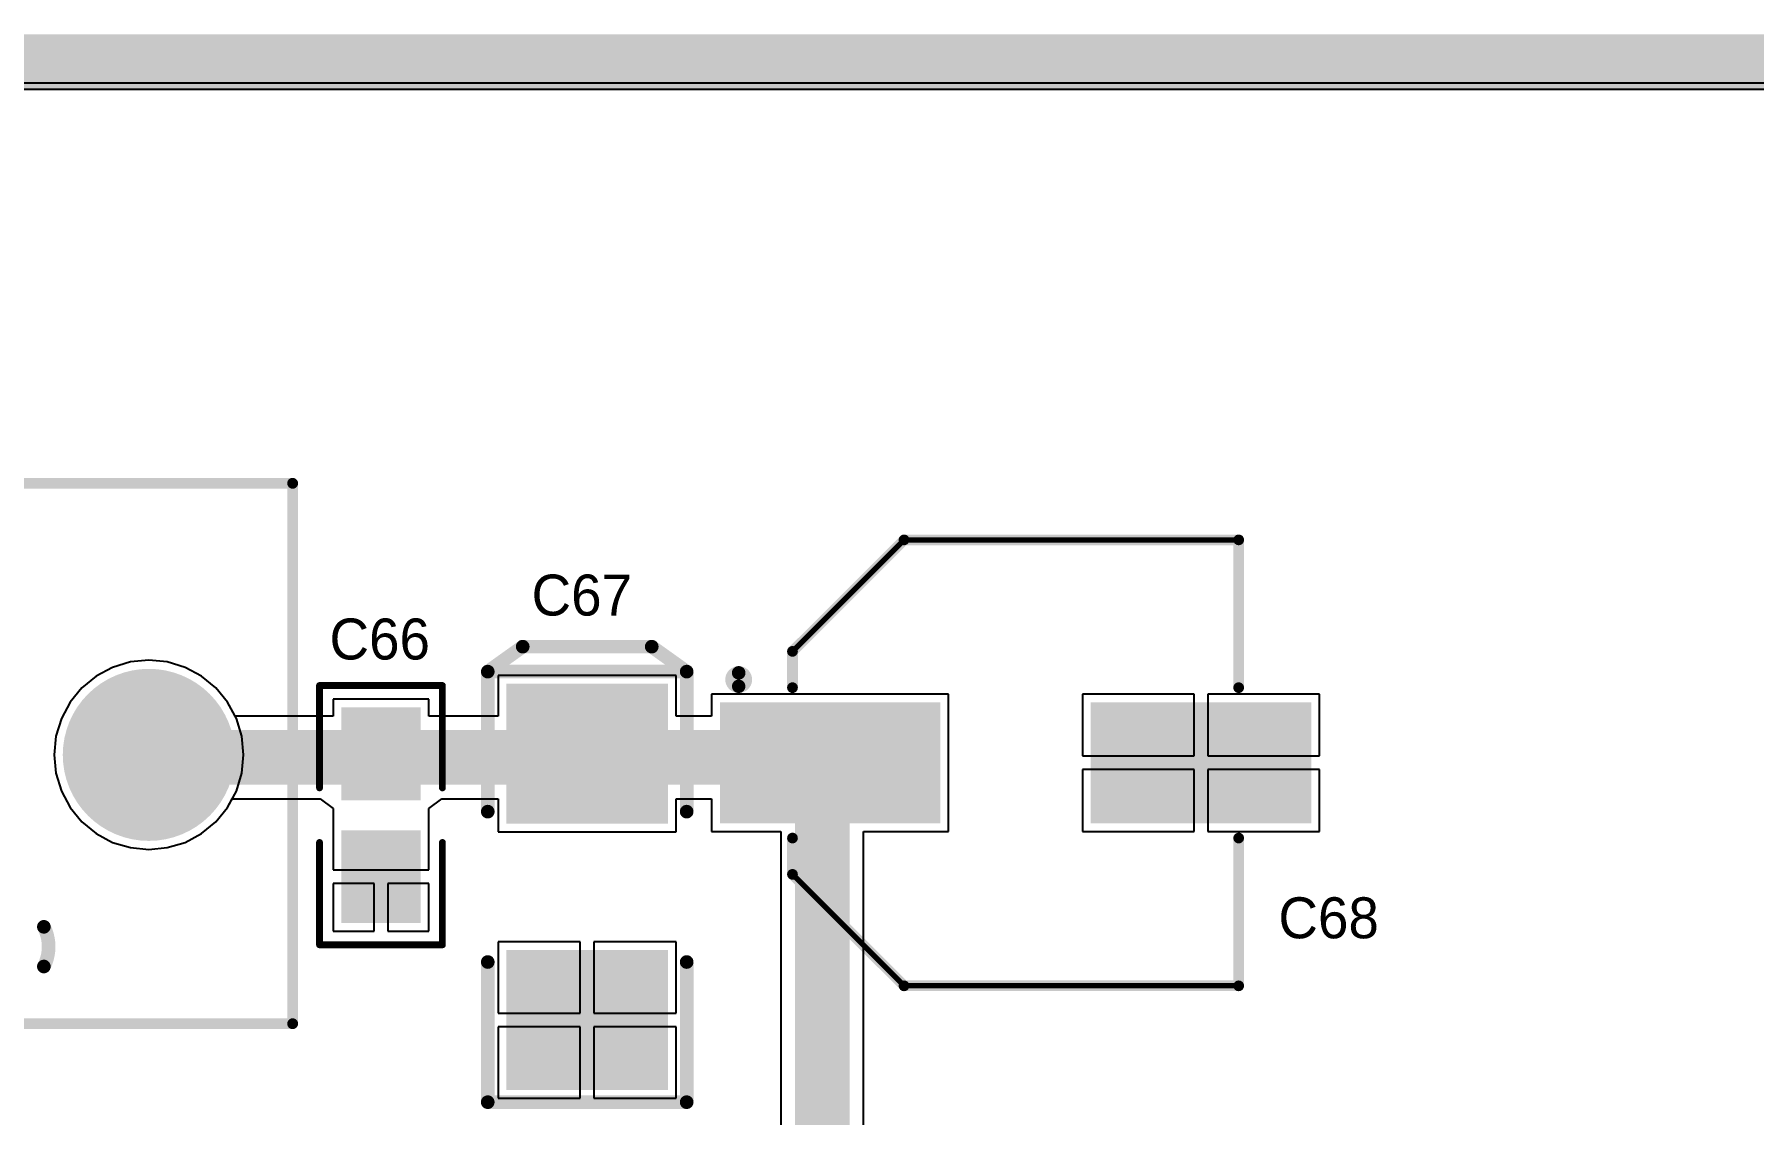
# Model space of a CAD drawing. Header units: millimetres. Extents: x 6.83 to 16.18, y 4.59 to 12.3.
# Drawn here: x 9.835 to 11.094, y 11.506 to 12.298 of the extents above; entities that cross this region are included whole.
import ezdxf

# ---------------------------------------------------------------- set-up
doc = ezdxf.new("R2010")
doc.units = ezdxf.units.MM
doc.header["$MEASUREMENT"] = 0
for name, color, linetype in [('BottomLayer', 5, 'Continuous'), ('BottomSolder', 6, 'Continuous'), ('InternalPlane1', 76, 'Continuous'), ('InternalPlane2', 16, 'Continuous'), ('KeepOutLayer', 6, 'Continuous'), ('Mechanical1', 6, 'Continuous'), ('MultiLayer', 9, 'Continuous'), ('PadHoleLayer', 156, 'Continuous'), ('TopLayer', 1, 'Continuous'), ('TopOverlay', 2, 'Continuous'), ('TopPaste', 8, 'Continuous'), ('TopSolder', 216, 'Continuous')]:
    doc.layers.add(name, color=color, linetype=linetype)

# ---------------------------------------------------------------- blocks, each defined once
blk = doc.blocks.new('6032_____10')
at = {"layer": 'TopLayer'}
for points in [[(-0.0481, 0.0535), (-0.1426, 0.0535), (-0.0481, -0.0567), (-0.1426, -0.0567)], [(0.1472, 0.0535), (0.0527, 0.0535), (0.1472, -0.0567), (0.0527, -0.0567)]]:
    blk.add_solid(points, dxfattribs=at)
at = {"layer": 'TopOverlay', "const_width": 0.01}
for points in [[(-0.1555, 0.0712), (-0.1555, -0.0745)], [(-0.1555, 0.0712), (-0.0528, 0.0712)], [(0.0574, 0.0712), (0.16, 0.0712)], [(0.16, 0.0712), (0.16, -0.0745)], [(0.16, 0.0712), (0.1783, 0.0456)], [(0.1783, 0.0456), (0.1783, -0.0489)], [(0.1783, -0.0489), (0.16, -0.0745)], [(-0.1555, -0.0745), (-0.0528, -0.0745)], [(0.0574, -0.0745), (0.16, -0.0745)]]:
    blk.add_lwpolyline(points, dxfattribs=at)
at = {"layer": 'TopOverlay', "const_width": 0.005}
for points in [[(-0.158, 0.0712, 1), (-0.153, 0.0712, 1)], [(-0.158, 0.0712, 1), (-0.153, 0.0712, 1)], [(-0.0553, 0.0712, 1), (-0.0503, 0.0712, 1)], [(0.0549, 0.0712, 1), (0.0599, 0.0712, 1)], [(0.1575, 0.0712, 1), (0.1625, 0.0712, 1)], [(0.1575, 0.0712, 1), (0.1625, 0.0712, 1)], [(0.1575, 0.0712, 1), (0.1625, 0.0712, 1)], [(0.1758, 0.0456, 1), (0.1808, 0.0456, 1)], [(0.1758, 0.0456, 1), (0.1808, 0.0456, 1)], [(0.1758, -0.0489, 1), (0.1808, -0.0489, 1)], [(0.1758, -0.0489, 1), (0.1808, -0.0489, 1)], [(-0.158, -0.0745, 1), (-0.153, -0.0745, 1)], [(-0.158, -0.0745, 1), (-0.153, -0.0745, 1)], [(-0.0553, -0.0745, 1), (-0.0503, -0.0745, 1)], [(0.0549, -0.0745, 1), (0.0599, -0.0745, 1)], [(0.1575, -0.0745, 1), (0.1625, -0.0745, 1)], [(0.1575, -0.0745, 1), (0.1625, -0.0745, 1)], [(0.1575, -0.0745, 1), (0.1625, -0.0745, 1)]]:
    blk.add_lwpolyline(points, format="xyb", close=True, dxfattribs=at)
at = {"layer": 'TopPaste'}
for points in [[(-0.0481, 0.0535), (-0.1426, 0.0535), (-0.0481, -0.0567), (-0.1426, -0.0567)], [(0.1472, 0.0535), (0.0527, 0.0535), (0.1472, -0.0567), (0.0527, -0.0567)]]:
    blk.add_solid(points, dxfattribs=at)
at = {"layer": 'TopSolder'}
for points in [[(-0.0441, 0.0575), (-0.1466, 0.0575), (-0.0441, -0.0607), (-0.1466, -0.0607)], [(0.1512, 0.0575), (0.0487, 0.0575), (0.1512, -0.0607), (0.0487, -0.0607)]]:
    blk.add_solid(points, dxfattribs=at)
blk = doc.blocks.new('PWR_3T_87')
at = {"layer": 'BottomLayer', "const_width": 0.0591}
for points in [[(-0.0295, -0.1969, 1), (0.0295, -0.1969, 1)], [(-0.0295, -0.3937, 1), (0.0295, -0.3937, 1)]]:
    blk.add_lwpolyline(points, format="xyb", close=True, dxfattribs=at)
at = {"layer": 'BottomLayer'}
blk.add_solid([(-0.0591, -0.0591), (0.0591, -0.0591), (-0.0591, 0.0591), (0.0591, 0.0591)], dxfattribs=at)
at = {"layer": 'BottomSolder', "const_width": 0.0631}
for points in [[(-0.0315, -0.1969, 1), (0.0315, -0.1969, 1)], [(-0.0315, -0.3937, 1), (0.0315, -0.3937, 1)]]:
    blk.add_lwpolyline(points, format="xyb", close=True, dxfattribs=at)
at = {"layer": 'BottomSolder'}
blk.add_solid([(-0.0631, -0.0631), (0.0631, -0.0631), (-0.0631, 0.0631), (0.0631, 0.0631)], dxfattribs=at)
at = {"layer": 'InternalPlane1'}
for points, const_width in [([(-0.0257, 0, 1), (0.0257, 0, 1)], 0.0515), ([(-0.0341, -0.15, 1), (-0.0291, -0.15, 1)], 0.005), ([(0.0291, -0.15, 1), (0.0341, -0.15, 1)], 0.005), ([(-0.0493, -0.1653, 1), (-0.0443, -0.1653, 1)], 0.005), ([(0.0443, -0.1653, 1), (0.0493, -0.1653, 1)], 0.005), ([(-0.0493, -0.2284, 1), (-0.0443, -0.2284, 1)], 0.005), ([(0.0443, -0.2284, 1), (0.0493, -0.2284, 1)], 0.005), ([(-0.0341, -0.2437, 1), (-0.0291, -0.2437, 1)], 0.005), ([(0.0291, -0.2437, 1), (0.0341, -0.2437, 1)], 0.005), ([(-0.0257, -0.3937, 1), (0.0257, -0.3937, 1)], 0.0515)]:
    blk.add_lwpolyline(points, format="xyb", close=True, dxfattribs=dict(at, const_width=const_width))
at = {"layer": 'InternalPlane1', "const_width": 0.01}
for points in [[(-0.0316, -0.15, -0.305731), (0.0316, -0.15)], [(-0.0468, -0.2284, -0.305731), (-0.0468, -0.1653)], [(0.0468, -0.1653, -0.305731), (0.0468, -0.2284)], [(0.0316, -0.2437, -0.305731), (-0.0316, -0.2437)]]:
    blk.add_lwpolyline(points, format="xyb", dxfattribs=at)
at = {"layer": 'InternalPlane2'}
for points, const_width in [([(-0.0257, 0, 1), (0.0257, 0, 1)], 0.0515), ([(-0.0341, -0.15, 1), (-0.0291, -0.15, 1)], 0.005), ([(0.0291, -0.15, 1), (0.0341, -0.15, 1)], 0.005), ([(-0.0493, -0.1653, 1), (-0.0443, -0.1653, 1)], 0.005), ([(0.0443, -0.1653, 1), (0.0493, -0.1653, 1)], 0.005), ([(-0.0493, -0.2284, 1), (-0.0443, -0.2284, 1)], 0.005), ([(0.0443, -0.2284, 1), (0.0493, -0.2284, 1)], 0.005), ([(-0.0341, -0.2437, 1), (-0.0291, -0.2437, 1)], 0.005), ([(0.0291, -0.2437, 1), (0.0341, -0.2437, 1)], 0.005), ([(-0.0257, -0.3937, 1), (0.0257, -0.3937, 1)], 0.0515)]:
    blk.add_lwpolyline(points, format="xyb", close=True, dxfattribs=dict(at, const_width=const_width))
at = {"layer": 'InternalPlane2', "const_width": 0.01}
for points in [[(-0.0316, -0.15, -0.305731), (0.0316, -0.15)], [(-0.0468, -0.2284, -0.305731), (-0.0468, -0.1653)], [(0.0468, -0.1653, -0.305731), (0.0468, -0.2284)], [(0.0316, -0.2437, -0.305731), (-0.0316, -0.2437)]]:
    blk.add_lwpolyline(points, format="xyb", dxfattribs=at)
at = {"layer": 'MultiLayer', "const_width": 0.0591}
for points in [[(-0.0295, -0.1969, 1), (0.0295, -0.1969, 1)], [(-0.0295, -0.3937, 1), (0.0295, -0.3937, 1)]]:
    blk.add_lwpolyline(points, format="xyb", close=True, dxfattribs=at)
at = {"layer": 'MultiLayer'}
blk.add_solid([(-0.0591, -0.0591), (0.0591, -0.0591), (-0.0591, 0.0591), (0.0591, 0.0591)], dxfattribs=at)
at = {"layer": 'PadHoleLayer', "const_width": 0.0315}
for points in [[(-0.0157, 0, 1), (0.0157, 0, 1)], [(-0.0157, -0.1969, 1), (0.0157, -0.1969, 1)], [(-0.0157, -0.3937, 1), (0.0157, -0.3937, 1)]]:
    blk.add_lwpolyline(points, format="xyb", close=True, dxfattribs=at)
at = {"layer": 'TopLayer', "const_width": 0.0591}
for points in [[(-0.0295, -0.1969, 1), (0.0295, -0.1969, 1)], [(-0.0295, -0.3937, 1), (0.0295, -0.3937, 1)]]:
    blk.add_lwpolyline(points, format="xyb", close=True, dxfattribs=at)
at = {"layer": 'TopLayer'}
blk.add_solid([(-0.0591, -0.0591), (0.0591, -0.0591), (-0.0591, 0.0591), (0.0591, 0.0591)], dxfattribs=at)
at = {"layer": 'TopOverlay'}
for p, q in [((0.398, 0.1113), (0.398, 0.1646)), ((-0.0036, 0.158), (-0.0036, 0.1047)), ((0.3714, 0.1379), (0.4247, 0.1379))]:
    blk.add_line(p, q, dxfattribs=at)
at = {"layer": 'TopOverlay', "const_width": 0.00787}
for points in [[(-0.197, 0.13), (0.199, 0.13)], [(-0.197, 0.13), (-0.197, -0.499)], [(0.199, 0.13), (0.199, -0.499)], [(0.132, -0.145), (0.132, -0.245)], [(0.156, -0.16), (0.156, -0.231)], [(0.178, -0.176), (0.178, -0.213)], [(0.076, -0.194), (0.132, -0.194)], [(-0.197, -0.499), (0.199, -0.499)]]:
    blk.add_lwpolyline(points, dxfattribs=at)
at = {"layer": 'TopOverlay', "const_width": 0.00394}
for points in [[(-0.199, 0.13, 1), (-0.195, 0.13, 1)], [(-0.199, 0.13, 1), (-0.195, 0.13, 1)], [(0.197, 0.13, 1), (0.201, 0.13, 1)], [(0.197, 0.13, 1), (0.201, 0.13, 1)], [(0.13, -0.145, 1), (0.134, -0.145, 1)], [(0.154, -0.16, 1), (0.158, -0.16, 1)], [(0.176, -0.176, 1), (0.18, -0.176, 1)], [(0.074, -0.194, 1), (0.078, -0.194, 1)], [(0.13, -0.194, 1), (0.134, -0.194, 1)], [(0.176, -0.213, 1), (0.18, -0.213, 1)], [(0.154, -0.231, 1), (0.158, -0.231, 1)], [(0.13, -0.245, 1), (0.134, -0.245, 1)], [(-0.199, -0.499, 1), (-0.195, -0.499, 1)], [(-0.199, -0.499, 1), (-0.195, -0.499, 1)], [(0.197, -0.499, 1), (0.201, -0.499, 1)], [(0.197, -0.499, 1), (0.201, -0.499, 1)]]:
    blk.add_lwpolyline(points, format="xyb", close=True, dxfattribs=at)
at = {"layer": 'TopSolder', "const_width": 0.0631}
for points in [[(-0.0315, -0.1969, 1), (0.0315, -0.1969, 1)], [(-0.0315, -0.3937, 1), (0.0315, -0.3937, 1)]]:
    blk.add_lwpolyline(points, format="xyb", close=True, dxfattribs=at)
at = {"layer": 'TopSolder'}
blk.add_solid([(-0.0631, -0.0631), (0.0631, -0.0631), (-0.0631, 0.0631), (0.0631, 0.0631)], dxfattribs=at)
blk = doc.blocks.new('________8_10_2_99')
at = {"layer": 'Mechanical1', "const_width": 0.00394}
for points in [[(-0.0817, 0.1631), (-0.1634, 0.0814)], [(-0.0817, 0.1631), (-0.1634, 0.0814)], [(0.0816, 0.1631), (0.1633, 0.0814)], [(0.0816, 0.1631), (0.1633, 0.0814)], [(-0.1634, 0.0814), (-0.1634, -0.1637)], [(-0.1634, 0.0814), (-0.1634, -0.1637)], [(0.1633, 0.0814), (0.1633, -0.1637)], [(0.1633, 0.0814), (0.1633, -0.1637)]]:
    blk.add_lwpolyline(points, dxfattribs=at)
at = {"layer": 'Mechanical1', "const_width": 0.00197}
for points in [[(-0.0827, 0.1631, 1), (-0.0808, 0.1631, 1)], [(-0.0827, 0.1631, 1), (-0.0808, 0.1631, 1)], [(0.0807, 0.1631, 1), (0.0826, 0.1631, 1)], [(0.0807, 0.1631, 1), (0.0826, 0.1631, 1)], [(-0.1644, 0.0814, 1), (-0.1624, 0.0814, 1)], [(-0.1644, 0.0814, 1), (-0.1624, 0.0814, 1)], [(-0.1644, 0.0814, 1), (-0.1624, 0.0814, 1)], [(-0.1644, 0.0814, 1), (-0.1624, 0.0814, 1)], [(0.1624, 0.0814, 1), (0.1643, 0.0814, 1)], [(0.1624, 0.0814, 1), (0.1643, 0.0814, 1)], [(0.1624, 0.0814, 1), (0.1643, 0.0814, 1)], [(0.1624, 0.0814, 1), (0.1643, 0.0814, 1)], [(-0.1644, -0.1637, 1), (-0.1624, -0.1637, 1)], [(-0.1644, -0.1637, 1), (-0.1624, -0.1637, 1)], [(0.1624, -0.1637, 1), (0.1643, -0.1637, 1)], [(0.1624, -0.1637, 1), (0.1643, -0.1637, 1)]]:
    blk.add_lwpolyline(points, format="xyb", close=True, dxfattribs=at)
at = {"layer": 'TopLayer'}
for points in [[(-0.0404, 0.2123), (-0.0404, 0.0588), (0.0403, 0.2123), (0.0403, 0.0588)], [(-0.0404, 0.2123), (-0.0404, 0.0588), (0.0403, 0.2123), (0.0403, 0.0588)], [(-0.0404, -0.0593), (-0.0404, -0.2129), (0.0403, -0.0593), (0.0403, -0.2129)], [(-0.0404, -0.0593), (-0.0404, -0.2129), (0.0403, -0.0593), (0.0403, -0.2129)]]:
    blk.add_solid(points, dxfattribs=at)
at = {"layer": 'TopOverlay'}
for points, const_width in [([(0.0659, 0.2025, 1), (0.0561, 0.2025, 1)], 0.00984), ([(0.0659, 0.2025, 1), (0.0561, 0.2025, 1)], 0.00984), ([(0.0536, 0.2025, 1), (0.0585, 0.2025, 1)], 0.00492), ([(0.0536, 0.2025, 1), (0.0585, 0.2025, 1)], 0.00492), ([(0.0634, 0.2025, 1), (0.0684, 0.2025, 1)], 0.00492), ([(0.0634, 0.2025, 1), (0.0684, 0.2025, 1)], 0.00492), ([(-0.0837, 0.1631, 1), (-0.0798, 0.1631, 1)], 0.00394), ([(-0.0837, 0.1631, 1), (-0.0798, 0.1631, 1)], 0.00394), ([(-0.0837, 0.1631, 1), (-0.0798, 0.1631, 1)], 0.00394), ([(-0.0837, 0.1631, 1), (-0.0798, 0.1631, 1)], 0.00394), ([(-0.0571, 0.1631, 1), (-0.0532, 0.1631, 1)], 0.00394), ([(-0.0571, 0.1631, 1), (-0.0532, 0.1631, 1)], 0.00394), ([(0.0531, 0.1631, 1), (0.057, 0.1631, 1)], 0.00394), ([(0.0531, 0.1631, 1), (0.057, 0.1631, 1)], 0.00394), ([(0.0797, 0.1631, 1), (0.0836, 0.1631, 1)], 0.00394), ([(0.0797, 0.1631, 1), (0.0836, 0.1631, 1)], 0.00394), ([(0.0797, 0.1631, 1), (0.0836, 0.1631, 1)], 0.00394), ([(0.0797, 0.1631, 1), (0.0836, 0.1631, 1)], 0.00394), ([(-0.1654, 0.0814, 1), (-0.1615, 0.0814, 1)], 0.00394), ([(-0.1654, 0.0814, 1), (-0.1615, 0.0814, 1)], 0.00394), ([(-0.1654, 0.0814, 1), (-0.1615, 0.0814, 1)], 0.00394), ([(-0.1654, 0.0814, 1), (-0.1615, 0.0814, 1)], 0.00394), ([(0.1614, 0.0814, 1), (0.1653, 0.0814, 1)], 0.00394), ([(0.1614, 0.0814, 1), (0.1653, 0.0814, 1)], 0.00394), ([(0.1614, 0.0814, 1), (0.1653, 0.0814, 1)], 0.00394), ([(0.1614, 0.0814, 1), (0.1653, 0.0814, 1)], 0.00394), ([(-0.1654, -0.1637, 1), (-0.1615, -0.1637, 1)], 0.00394), ([(-0.1654, -0.1637, 1), (-0.1615, -0.1637, 1)], 0.00394), ([(-0.1654, -0.1637, 1), (-0.1615, -0.1637, 1)], 0.00394), ([(-0.1654, -0.1637, 1), (-0.1615, -0.1637, 1)], 0.00394), ([(-0.0571, -0.1637, 1), (-0.0532, -0.1637, 1)], 0.00394), ([(-0.0571, -0.1637, 1), (-0.0532, -0.1637, 1)], 0.00394), ([(0.0531, -0.1637, 1), (0.057, -0.1637, 1)], 0.00394), ([(0.0531, -0.1637, 1), (0.057, -0.1637, 1)], 0.00394), ([(0.1614, -0.1637, 1), (0.1653, -0.1637, 1)], 0.00394), ([(0.1614, -0.1637, 1), (0.1653, -0.1637, 1)], 0.00394), ([(0.1614, -0.1637, 1), (0.1653, -0.1637, 1)], 0.00394), ([(0.1614, -0.1637, 1), (0.1653, -0.1637, 1)], 0.00394)]:
    blk.add_lwpolyline(points, format="xyb", close=True, dxfattribs=dict(at, const_width=const_width))
at = {"layer": 'TopOverlay', "const_width": 0.00787}
for points in [[(-0.0817, 0.1631), (-0.1634, 0.0814)], [(-0.0817, 0.1631), (-0.1634, 0.0814)], [(-0.0817, 0.1631), (-0.0552, 0.1631)], [(-0.0817, 0.1631), (-0.0552, 0.1631)], [(0.0551, 0.1631), (0.0816, 0.1631)], [(0.0551, 0.1631), (0.0816, 0.1631)], [(0.0816, 0.1631), (0.1633, 0.0814)], [(0.0816, 0.1631), (0.1633, 0.0814)], [(-0.1634, 0.0814), (-0.1634, -0.1637)], [(-0.1634, 0.0814), (-0.1634, -0.1637)], [(0.1633, 0.0814), (0.1633, -0.1637)], [(0.1633, 0.0814), (0.1633, -0.1637)], [(-0.1634, -0.1637), (-0.0552, -0.1637)], [(-0.1634, -0.1637), (-0.0552, -0.1637)], [(0.0551, -0.1637), (0.1633, -0.1637)], [(0.0551, -0.1637), (0.1633, -0.1637)]]:
    blk.add_lwpolyline(points, dxfattribs=at)
at = {"layer": 'TopPaste'}
for points in [[(-0.0404, 0.2123), (-0.0404, 0.0588), (0.0403, 0.2123), (0.0403, 0.0588)], [(-0.0404, 0.2123), (-0.0404, 0.0588), (0.0403, 0.2123), (0.0403, 0.0588)], [(-0.0404, -0.0593), (-0.0404, -0.2129), (0.0403, -0.0593), (0.0403, -0.2129)], [(-0.0404, -0.0593), (-0.0404, -0.2129), (0.0403, -0.0593), (0.0403, -0.2129)]]:
    blk.add_solid(points, dxfattribs=at)
at = {"layer": 'TopSolder'}
for points in [[(-0.0444, 0.2163), (-0.0444, 0.0548), (0.0443, 0.2163), (0.0443, 0.0548)], [(-0.0444, 0.2163), (-0.0444, 0.0548), (0.0443, 0.2163), (0.0443, 0.0548)], [(-0.0444, -0.0553), (-0.0444, -0.2169), (0.0443, -0.0553), (0.0443, -0.2169)], [(-0.0444, -0.0553), (-0.0444, -0.2169), (0.0443, -0.0553), (0.0443, -0.2169)]]:
    blk.add_solid(points, dxfattribs=at)
blk = doc.blocks.new('0805_165')
at = {"layer": 'TopLayer'}
for points in [[(0.03, 0.025), (-0.03, 0.025), (0.03, -0.025), (-0.03, -0.025)], [(0.12, 0.025), (0.06, 0.025), (0.12, -0.025), (0.06, -0.025)]]:
    blk.add_solid(points, dxfattribs=at)
at = {"layer": 'TopOverlay', "const_width": 0.005}
for points in [[(-0.05, 0.045), (0.025, 0.045)], [(-0.05, 0.045), (-0.05, -0.045)], [(0.065, 0.045), (0.14, 0.045)], [(0.14, 0.045), (0.14, -0.045)], [(-0.05, -0.045), (0.025, -0.045)], [(0.065, -0.045), (0.14, -0.045)]]:
    blk.add_lwpolyline(points, dxfattribs=at)
at = {"layer": 'TopOverlay', "const_width": 0.0025}
for points in [[(-0.05125, 0.045, 1), (-0.04875, 0.045, 1)], [(-0.05125, 0.045, 1), (-0.04875, 0.045, 1)], [(0.02375, 0.045, 1), (0.02625, 0.045, 1)], [(0.06375, 0.045, 1), (0.06625, 0.045, 1)], [(0.13875, 0.045, 1), (0.14125, 0.045, 1)], [(0.13875, 0.045, 1), (0.14125, 0.045, 1)], [(-0.05125, -0.045, 1), (-0.04875, -0.045, 1)], [(-0.05125, -0.045, 1), (-0.04875, -0.045, 1)], [(0.02375, -0.045, 1), (0.02625, -0.045, 1)], [(0.06375, -0.045, 1), (0.06625, -0.045, 1)], [(0.13875, -0.045, 1), (0.14125, -0.045, 1)], [(0.13875, -0.045, 1), (0.14125, -0.045, 1)]]:
    blk.add_lwpolyline(points, format="xyb", close=True, dxfattribs=at)
at = {"layer": 'TopPaste'}
for points in [[(0.03, 0.025), (-0.03, 0.025), (0.03, -0.025), (-0.03, -0.025)], [(0.12, 0.025), (0.06, 0.025), (0.12, -0.025), (0.06, -0.025)]]:
    blk.add_solid(points, dxfattribs=at)
at = {"layer": 'TopSolder'}
for points in [[(0.034, 0.029), (-0.034, 0.029), (0.034, -0.029), (-0.034, -0.029)], [(0.124, 0.029), (0.056, 0.029), (0.124, -0.029), (0.056, -0.029)]]:
    blk.add_solid(points, dxfattribs=at)

msp = doc.modelspace()

# ---------------------------------------------------------------- linework, layer by layer
at = {"layer": 'BottomLayer'}
for p, q in [((7.1247, 12.2624), (15.6656, 12.2624)), ((9.9054, 11.8381), (9.8923, 11.8341)), ((9.9189, 11.8394), (9.9054, 11.8381)), ((9.9324, 11.8381), (9.9189, 11.8394)), ((9.9455, 11.8341), (9.9324, 11.8381)), ((9.8804, 11.8277), (9.8698, 11.8191)), ((9.8923, 11.8341), (9.8804, 11.8277)), ((9.9575, 11.8277), (9.9455, 11.8341)), ((9.968, 11.8191), (9.9575, 11.8277)), ((9.8698, 11.8191), (9.8612, 11.8086)), ((9.9766, 11.8086), (9.968, 11.8191)), ((9.8612, 11.8086), (9.8548, 11.7966)), ((9.983, 11.7966), (9.9766, 11.8086)), ((9.8548, 11.7966), (9.8508, 11.7836)), ((9.987, 11.7836), (9.983, 11.7966)), ((9.8508, 11.7836), (9.8495, 11.77)), ((9.9883, 11.77), (9.987, 11.7836)), ((9.8495, 11.77), (9.8508, 11.7565)), ((9.987, 11.7565), (9.9883, 11.77)), ((9.8508, 11.7565), (9.8548, 11.7435)), ((9.983, 11.7435), (9.987, 11.7565)), ((9.8548, 11.7435), (9.8612, 11.7315)), ((9.9766, 11.7315), (9.983, 11.7435)), ((9.8612, 11.7315), (9.8698, 11.721)), ((9.968, 11.721), (9.9766, 11.7315)), ((9.8698, 11.721), (9.8804, 11.7123)), ((9.8804, 11.7123), (9.8923, 11.7059)), ((9.9455, 11.7059), (9.9575, 11.7123)), ((9.9575, 11.7123), (9.968, 11.721)), ((9.8923, 11.7059), (9.9054, 11.702)), ((9.9054, 11.702), (9.9189, 11.7006)), ((9.9189, 11.7006), (9.9324, 11.702)), ((9.9324, 11.702), (9.9455, 11.7059))]:
    msp.add_line(p, q, dxfattribs=at)
at = {"layer": 'InternalPlane1'}
msp.add_line((7.1287, 12.2579), (15.6633, 12.2579), dxfattribs=at)
at = {"layer": 'InternalPlane1', "const_width": 0.04}
msp.add_lwpolyline([(7.1086, 12.278), (15.6716, 12.278)], dxfattribs=at)
at = {"layer": 'InternalPlane1', "const_width": 0.01}
msp.add_lwpolyline([(9.842, 11.644, -0.240079), (9.842, 11.6149)], format="xyb", dxfattribs=at)
at = {"layer": 'InternalPlane1', "const_width": 0.005}
for points in [[(9.8395, 11.644, 1), (9.8445, 11.644, 1)], [(9.8395, 11.6149, 1), (9.8445, 11.6149, 1)]]:
    msp.add_lwpolyline(points, format="xyb", close=True, dxfattribs=at)
at = {"layer": 'InternalPlane2'}
msp.add_line((7.1287, 12.2579), (15.6633, 12.2579), dxfattribs=at)
at = {"layer": 'InternalPlane2', "const_width": 0.04}
msp.add_lwpolyline([(7.1086, 12.278), (15.6716, 12.278)], dxfattribs=at)
at = {"layer": 'InternalPlane2', "const_width": 0.01}
msp.add_lwpolyline([(9.842, 11.644, -0.240079), (9.842, 11.6149)], format="xyb", dxfattribs=at)
at = {"layer": 'InternalPlane2', "const_width": 0.005}
for points in [[(9.8395, 11.644, 1), (9.8445, 11.644, 1)], [(9.8395, 11.6149, 1), (9.8445, 11.6149, 1)]]:
    msp.add_lwpolyline(points, format="xyb", close=True, dxfattribs=at)
at = {"layer": 'KeepOutLayer', "const_width": 0.01}
for points in [[(7.1086, 12.278), (15.6716, 12.278)], [(7.1094, 12.2777), (15.6723, 12.2777)]]:
    msp.add_lwpolyline(points, dxfattribs=at)
at = {"layer": 'Mechanical1', "const_width": 0.01}
msp.add_lwpolyline([(7.1094, 12.2777), (15.6723, 12.2777)], dxfattribs=at)
at = {"layer": 'TopLayer'}
for p, q in [((7.3981, 12.2624), (15.4811, 12.2624)), ((9.9054, 11.8381), (9.8923, 11.8341)), ((9.9189, 11.8394), (9.9054, 11.8381)), ((9.9324, 11.8381), (9.9189, 11.8394)), ((9.9455, 11.8341), (9.9324, 11.8381)), ((9.8804, 11.8277), (9.8698, 11.8191)), ((9.8923, 11.8341), (9.8804, 11.8277)), ((9.9575, 11.8277), (9.9455, 11.8341)), ((9.968, 11.8191), (9.9575, 11.8277)), ((10.305, 11.8281), (10.1748, 11.8281)), ((10.1748, 11.8281), (10.1748, 11.7984)), ((10.305, 11.7984), (10.305, 11.8281)), ((9.8698, 11.8191), (9.8612, 11.8086)), ((9.9766, 11.8086), (9.968, 11.8191)), ((10.5046, 11.8145), (10.3311, 11.8145)), ((10.3311, 11.8145), (10.3311, 11.7984)), ((10.5046, 11.7138), (10.5046, 11.8145)), ((10.6845, 11.8145), (10.6028, 11.8145)), ((10.6028, 11.8145), (10.6028, 11.7692)), ((10.6845, 11.7692), (10.6845, 11.8145)), ((10.7763, 11.8145), (10.6945, 11.8145)), ((10.6945, 11.8145), (10.6945, 11.7692)), ((10.7763, 11.7692), (10.7763, 11.8145)), ((9.8612, 11.8086), (9.8548, 11.7966)), ((9.982, 11.7984), (9.9766, 11.8086)), ((10.1239, 11.8108), (10.0539, 11.8108)), ((10.0539, 11.8108), (10.0539, 11.7984)), ((10.1239, 11.7984), (10.1239, 11.8108)), ((9.8548, 11.7966), (9.8508, 11.7836)), ((10.0539, 11.7984), (9.982, 11.7984)), ((10.1748, 11.7984), (10.1239, 11.7984)), ((10.3311, 11.7984), (10.305, 11.7984)), ((9.8508, 11.7836), (9.8495, 11.77)), ((9.8495, 11.77), (9.8508, 11.7565)), ((10.6028, 11.7692), (10.6845, 11.7692)), ((10.6945, 11.7692), (10.7763, 11.7692)), ((9.8508, 11.7565), (9.8548, 11.7435)), ((10.6845, 11.7592), (10.6028, 11.7592)), ((10.6028, 11.7592), (10.6028, 11.7138)), ((10.6845, 11.7138), (10.6845, 11.7592)), ((10.7763, 11.7592), (10.6945, 11.7592)), ((10.6945, 11.7592), (10.6945, 11.7138)), ((10.7763, 11.7138), (10.7763, 11.7592)), ((9.8548, 11.7435), (9.8612, 11.7315)), ((9.9766, 11.7315), (9.98, 11.7379)), ((9.98, 11.7379), (10.0443, 11.7379)), ((10.0443, 11.7379), (10.0539, 11.7308)), ((10.1239, 11.7308), (10.1335, 11.7379)), ((10.1335, 11.7379), (10.1748, 11.7379)), ((10.1748, 11.7379), (10.1748, 11.7136)), ((10.305, 11.7136), (10.305, 11.7379)), ((10.305, 11.7379), (10.3311, 11.7379)), ((10.3311, 11.7379), (10.3311, 11.7138)), ((9.8612, 11.7315), (9.8698, 11.721)), ((9.968, 11.721), (9.9766, 11.7315)), ((10.0539, 11.7308), (10.0539, 11.7208)), ((10.1239, 11.7208), (10.1239, 11.7308)), ((9.8698, 11.721), (9.8804, 11.7123)), ((9.8804, 11.7123), (9.8923, 11.7059)), ((9.9455, 11.7059), (9.9575, 11.7123)), ((9.9575, 11.7123), (9.968, 11.721)), ((10.0539, 11.7208), (10.0539, 11.719)), ((10.0539, 11.719), (10.0539, 11.6858)), ((10.1239, 11.719), (10.1239, 11.7208)), ((10.1239, 11.6858), (10.1239, 11.719)), ((10.1748, 11.7136), (10.305, 11.7136)), ((10.3311, 11.7138), (10.3818, 11.7138)), ((10.3818, 11.7138), (10.3818, 11.494)), ((10.4423, 11.494), (10.4423, 11.7138)), ((10.4423, 11.7138), (10.5046, 11.7138)), ((10.6028, 11.7138), (10.6845, 11.7138)), ((10.6945, 11.7138), (10.7763, 11.7138)), ((9.8923, 11.7059), (9.9054, 11.702)), ((9.9054, 11.702), (9.9189, 11.7006)), ((9.9189, 11.7006), (9.9324, 11.702)), ((9.9324, 11.702), (9.9455, 11.7059)), ((10.0539, 11.6858), (10.0889, 11.6858)), ((10.0889, 11.6858), (10.1239, 11.6858)), ((10.0839, 11.6758), (10.0539, 11.6758)), ((10.0539, 11.6758), (10.0539, 11.6408)), ((10.0839, 11.6408), (10.0839, 11.6758)), ((10.1239, 11.6758), (10.0939, 11.6758)), ((10.0939, 11.6758), (10.0939, 11.6408)), ((10.1239, 11.6408), (10.1239, 11.6758)), ((10.0539, 11.6408), (10.0839, 11.6408)), ((10.0939, 11.6408), (10.1239, 11.6408)), ((10.2349, 11.6329), (10.1748, 11.6329)), ((10.1748, 11.6329), (10.1748, 11.5806)), ((10.2349, 11.5806), (10.2349, 11.6329)), ((10.305, 11.6329), (10.2449, 11.6329)), ((10.2449, 11.6329), (10.2449, 11.5806)), ((10.305, 11.5806), (10.305, 11.6329)), ((10.1748, 11.5806), (10.2349, 11.5806)), ((10.2449, 11.5806), (10.305, 11.5806)), ((10.2349, 11.5706), (10.1748, 11.5706)), ((10.1748, 11.5706), (10.1748, 11.5184)), ((10.2349, 11.5184), (10.2349, 11.5706)), ((10.305, 11.5706), (10.2449, 11.5706)), ((10.2449, 11.5706), (10.2449, 11.5184)), ((10.305, 11.5184), (10.305, 11.5706)), ((10.1748, 11.5184), (10.2349, 11.5184)), ((10.2449, 11.5184), (10.305, 11.5184))]:
    msp.add_line(p, q, dxfattribs=at)
at = {"layer": 'TopLayer', "const_width": 0.04}
for points in [[(9.9272, 11.7695), (9.9285, 11.7682)], [(9.9285, 11.7682), (10.413, 11.7682)], [(10.4121, 11.0167), (10.4121, 11.76)]]:
    msp.add_lwpolyline(points, dxfattribs=at)
at = {"layer": 'TopLayer', "const_width": 0.02}
for points in [[(9.9172, 11.7695, 1), (9.9372, 11.7695, 1)], [(9.9185, 11.7682, 1), (9.9385, 11.7682, 1)], [(9.9185, 11.7682, 1), (9.9385, 11.7682, 1)], [(10.403, 11.7682, 1), (10.423, 11.7682, 1)], [(10.4021, 11.76, 1), (10.4221, 11.76, 1)]]:
    msp.add_lwpolyline(points, format="xyb", close=True, dxfattribs=at)

# ---------------------------------------------------------------- block references
at = {"rotation": 90}
for name, p in [('PWR_3T_87', (9.5252, 11.77)), ('________8_10_2_99', (10.5534, 11.7642)), ('6032_____10', (10.2383, 11.671)), ('0805_165', (10.0889, 11.6808))]:
    msp.add_blockref(name, p, dxfattribs=at)

# ---------------------------------------------------------------- texts
at = {"layer": 'TopOverlay'}
for s, p in [('C67', (10.1992, 11.8721)), ('C66', (10.0512, 11.8399)), ('C68', (10.7462, 11.6356))]:
    msp.add_text(s, height=0.03, dxfattribs=at).set_placement(p)

doc.saveas('drawing.dxf')
